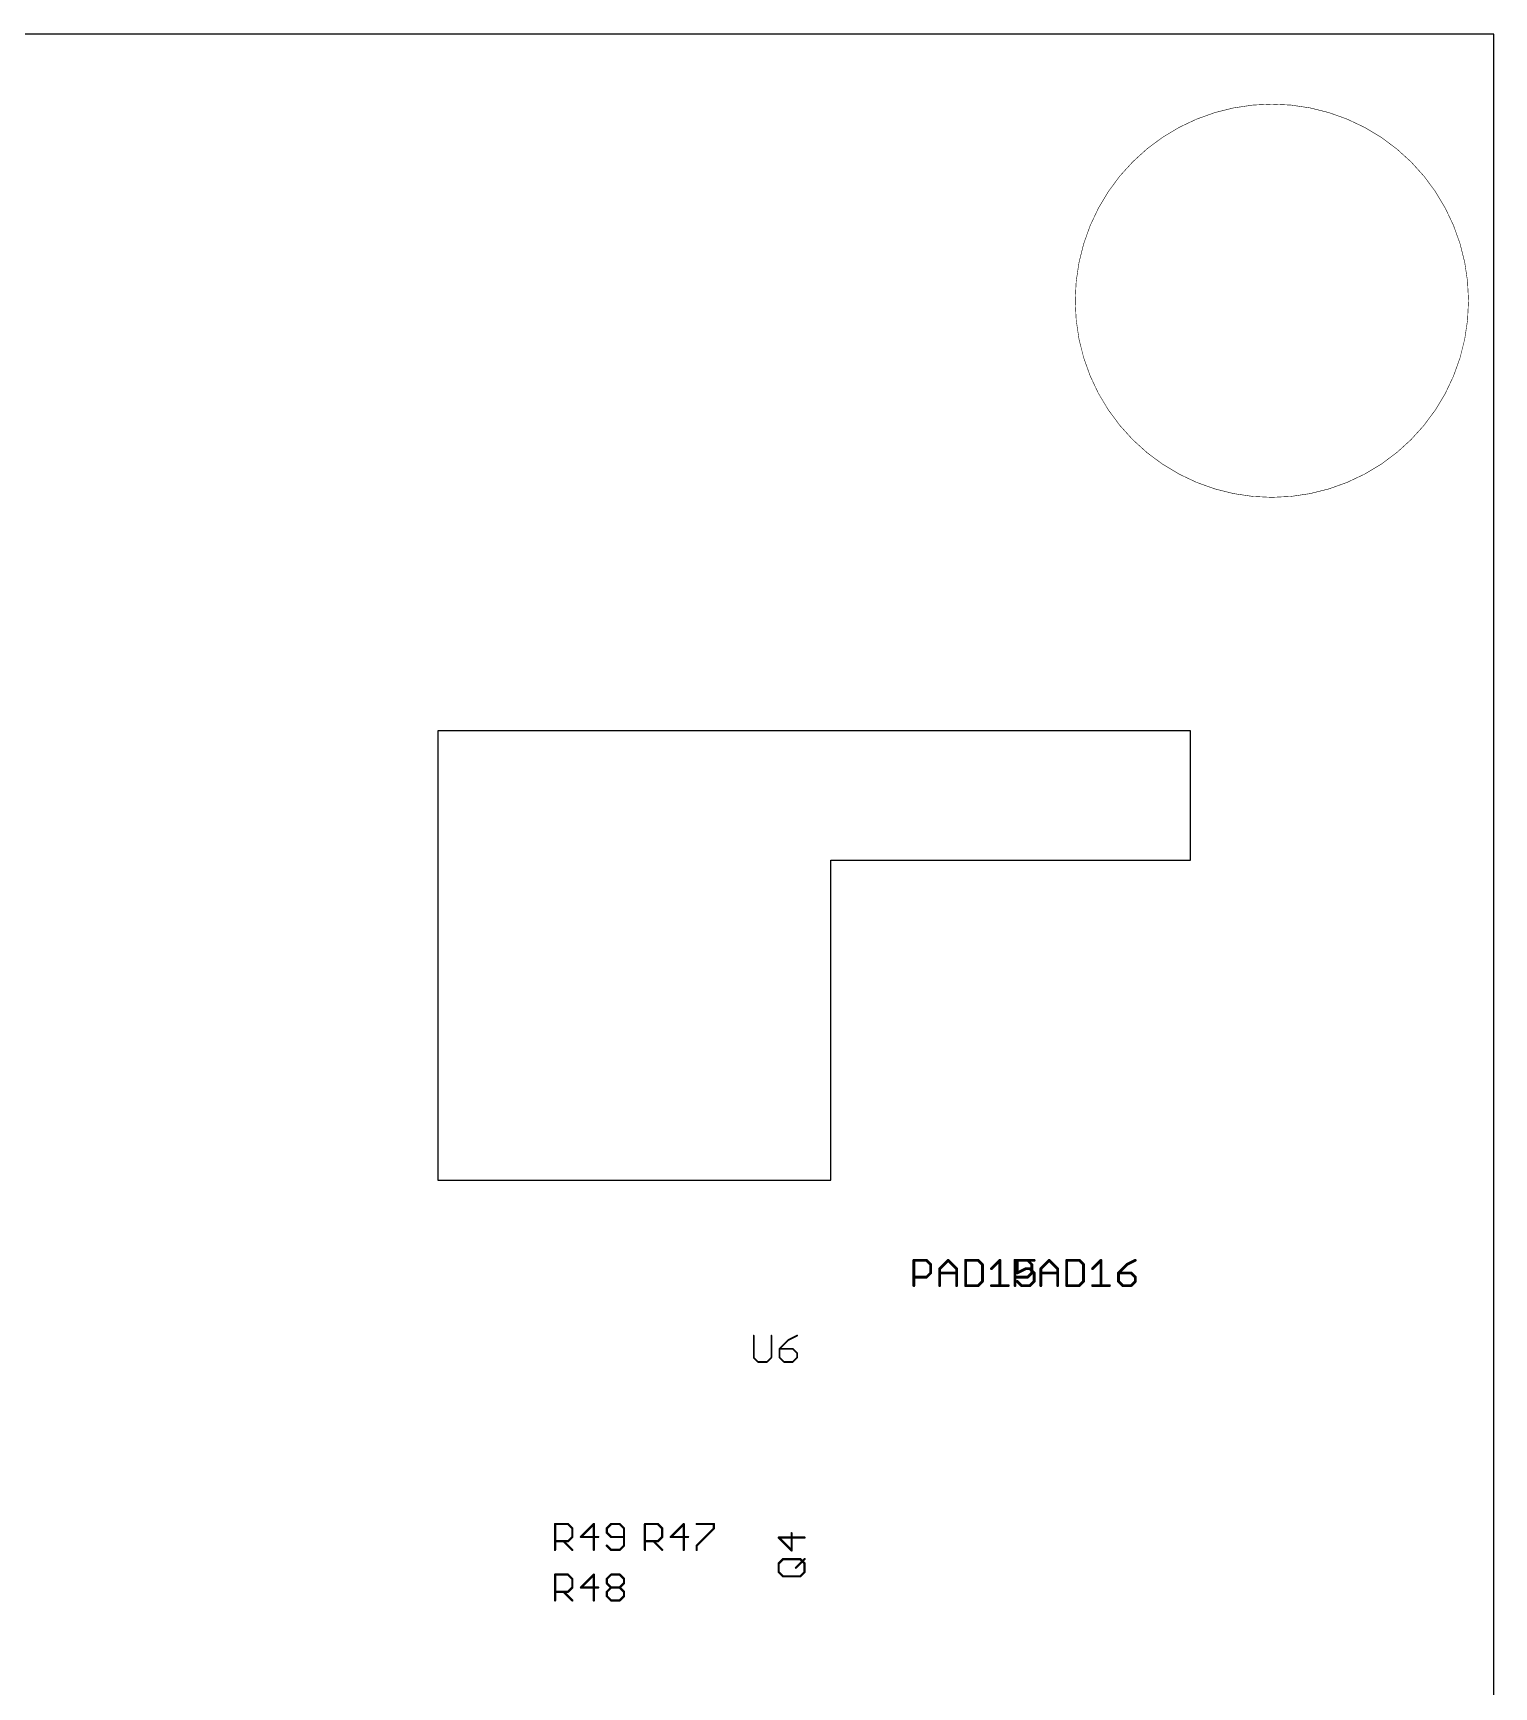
# Model space of a CAD drawing. Extents: x 0 to 11.2, y 0 to 11.2.
# Drawn here: x 8.61 to 11.21, y 8.268 to 11.212 of the extents above; entities that cross this region are included whole.
import ezdxf

# ---------------------------------------------------------------- set-up
doc = ezdxf.new("R2010")
doc.units = 0
doc.layers.add('20', color=53, linetype='CONTINUOUS')
doc.layers.add('25', color=253, linetype='CONTINUOUS')

msp = doc.modelspace()

# ---------------------------------------------------------------- linework, layer by layer
at = {"layer": '20'}
for p, q in [((8.847519, 11.21), (7.479865, 11.212234)), ((11.21, 11.21), (8.84, 11.21)), ((11.21, 0), (11.21, 11.21)), ((9.33, 9.97), (9.33, 9.17)), ((10.67, 9.97), (9.33, 9.97)), ((10.67, 9.74), (10.67, 9.97)), ((10.03, 9.17), (10.03, 9.74)), ((10.03, 9.74), (10.67, 9.74)), ((9.33, 9.17), (10.03, 9.17))]:
    msp.add_line(p, q, dxfattribs=at)
at = {"layer": '20', "const_width": 0.000984}
msp.add_lwpolyline([(10.81477, 10.385719, 1), (10.81477, 11.085708, 1), (10.81477, 10.385719)], format="xyb", dxfattribs=at)
at = {"layer": '25'}
for points, const_width in [([(10.1775, 8.9825), (10.1775, 9.027538)], 0.005), ([(10.1775, 9.027538), (10.200019, 9.027538)], 0.005), ([(10.200019, 9.027538), (10.207526, 9.020032)], 0.005), ([(10.207526, 9.020032), (10.207526, 9.005019)], 0.005), ([(10.223539, 9.012526), (10.238552, 9.027538)], 0.005), ([(10.223539, 8.9825), (10.223539, 9.012526)], 0.005), ([(10.238552, 9.027538), (10.253565, 9.012526)], 0.005), ([(10.253565, 9.012526), (10.253565, 8.9825)], 0.005), ([(10.269578, 9.027538), (10.269578, 8.9825)], 0.005), ([(10.292098, 9.027538), (10.269578, 9.027538)], 0.005), ([(10.299604, 9.020032), (10.292098, 9.027538)], 0.005), ([(10.299604, 8.990006), (10.299604, 9.020032)], 0.005), ([(10.315618, 9.012526), (10.330631, 9.027538)], 0.005), ([(10.330631, 9.027538), (10.330631, 8.9825)], 0.005), ([(10.3575, 8.9825), (10.3575, 9.027538)], 0.005), ([(10.3575, 9.027538), (10.380019, 9.027538)], 0.005), ([(10.391683, 9.027538), (10.361657, 9.027538)], 0.005), ([(10.361657, 9.027538), (10.361657, 9.005019)], 0.005), ([(10.361657, 9.005019), (10.37667, 9.012526)], 0.005), ([(10.37667, 9.012526), (10.384176, 9.012526)], 0.005), ([(10.380019, 9.027538), (10.387526, 9.020032)], 0.005), ([(10.384176, 9.012526), (10.391683, 9.005019)], 0.005), ([(10.387526, 9.020032), (10.387526, 9.005019)], 0.005), ([(10.403539, 9.012526), (10.418552, 9.027538)], 0.005), ([(10.403539, 8.9825), (10.403539, 9.012526)], 0.005), ([(10.418552, 9.027538), (10.433565, 9.012526)], 0.005), ([(10.433565, 9.012526), (10.433565, 8.9825)], 0.005), ([(10.449578, 9.027538), (10.449578, 8.9825)], 0.005), ([(10.472098, 9.027538), (10.449578, 9.027538)], 0.005), ([(10.479604, 9.020032), (10.472098, 9.027538)], 0.005), ([(10.479604, 8.990006), (10.479604, 9.020032)], 0.005), ([(10.495618, 9.012526), (10.510631, 9.027538)], 0.005), ([(10.510631, 9.027538), (10.510631, 8.9825)], 0.005), ([(10.55667, 9.020032), (10.541657, 9.005019)], 0.005), ([(10.571683, 9.027538), (10.55667, 9.020032)], 0.005), ([(10.200019, 8.997513), (10.1775, 8.997513)], 0.005), ([(10.207526, 9.005019), (10.200019, 8.997513)], 0.005), ([(10.223539, 9.005019), (10.253565, 9.005019)], 0.005), ([(10.269578, 8.9825), (10.292098, 8.9825)], 0.005), ([(10.292098, 8.9825), (10.299604, 8.990006)], 0.005), ([(10.315618, 8.9825), (10.345643, 8.9825)], 0.005), ([(10.380019, 8.997513), (10.3575, 8.997513)], 0.005), ([(10.369163, 8.9825), (10.361657, 8.990006)], 0.005), ([(10.384176, 8.9825), (10.369163, 8.9825)], 0.005), ([(10.387526, 9.005019), (10.380019, 8.997513)], 0.005), ([(10.391683, 8.990006), (10.384176, 8.9825)], 0.005), ([(10.391683, 9.005019), (10.391683, 8.990006)], 0.005), ([(10.403539, 9.005019), (10.433565, 9.005019)], 0.005), ([(10.449578, 8.9825), (10.472098, 8.9825)], 0.005), ([(10.472098, 8.9825), (10.479604, 8.990006)], 0.005), ([(10.495618, 8.9825), (10.525643, 8.9825)], 0.005), ([(10.541657, 9.005019), (10.541657, 8.990006)], 0.005), ([(10.564176, 9.005019), (10.541657, 9.005019)], 0.005), ([(10.541657, 8.990006), (10.549163, 8.9825)], 0.005), ([(10.549163, 8.9825), (10.564176, 8.9825)], 0.005), ([(10.571683, 8.997513), (10.564176, 9.005019)], 0.005), ([(10.564176, 8.9825), (10.571683, 8.990006)], 0.005), ([(10.571683, 8.990006), (10.571683, 8.997513)], 0.005), ([(9.8925, 8.89354), (9.8925, 8.85434)], 0.003), ([(9.92386, 8.85434), (9.92386, 8.89354)], 0.003), ([(9.969899, 8.89354), (9.954219, 8.8857)], 0.003), ([(9.954219, 8.8857), (9.938539, 8.87002)], 0.003), ([(9.938539, 8.87002), (9.938539, 8.85434)], 0.003), ([(9.962059, 8.87002), (9.938539, 8.87002)], 0.003), ([(9.969899, 8.86218), (9.962059, 8.87002)], 0.003), ([(9.969899, 8.85434), (9.969899, 8.86218)], 0.003), ([(9.8925, 8.85434), (9.90034, 8.8465)], 0.003), ([(9.90034, 8.8465), (9.91602, 8.8465)], 0.003), ([(9.91602, 8.8465), (9.92386, 8.85434)], 0.003), ([(9.938539, 8.85434), (9.946379, 8.8465)], 0.003), ([(9.946379, 8.8465), (9.962059, 8.8465)], 0.003), ([(9.962059, 8.8465), (9.969899, 8.85434)], 0.003), ([(9.538882, 8.512), (9.538882, 8.558039)], 0.004), ([(9.538882, 8.558039), (9.561902, 8.558039)], 0.004), ([(9.561902, 8.558039), (9.569575, 8.550366)], 0.004), ([(9.569575, 8.550366), (9.569575, 8.53502)], 0.004), ([(9.607941, 8.558039), (9.584921, 8.53502)], 0.004), ([(9.607941, 8.512), (9.607941, 8.558039)], 0.004), ([(9.638634, 8.558039), (9.630961, 8.550366)], 0.004), ([(9.630961, 8.550366), (9.630961, 8.542693)], 0.004), ([(9.630961, 8.542693), (9.638634, 8.53502)], 0.004), ([(9.65398, 8.558039), (9.638634, 8.558039)], 0.004), ([(9.661653, 8.550366), (9.65398, 8.558039)], 0.004), ([(9.661653, 8.519673), (9.661653, 8.550366)], 0.004), ([(9.698882, 8.512), (9.698882, 8.558039)], 0.004), ([(9.698882, 8.558039), (9.721902, 8.558039)], 0.004), ([(9.721902, 8.558039), (9.729575, 8.550366)], 0.004), ([(9.729575, 8.550366), (9.729575, 8.53502)], 0.004), ([(9.767941, 8.558039), (9.744921, 8.53502)], 0.004), ([(9.767941, 8.512), (9.767941, 8.558039)], 0.004), ([(9.790961, 8.558039), (9.821653, 8.558039)], 0.004), ([(9.821653, 8.550366), (9.790961, 8.519673)], 0.004), ([(9.821653, 8.558039), (9.821653, 8.550366)], 0.004), ([(9.95998, 8.510961), (9.95998, 8.541653)], 0.004), ([(9.561902, 8.527346), (9.538882, 8.527346)], 0.004), ([(9.554228, 8.527346), (9.569575, 8.512)], 0.004), ([(9.569575, 8.53502), (9.561902, 8.527346)], 0.004), ([(9.584921, 8.53502), (9.615614, 8.53502)], 0.004), ([(9.630961, 8.519673), (9.638634, 8.512)], 0.004), ([(9.638634, 8.53502), (9.661653, 8.53502)], 0.004), ([(9.638634, 8.512), (9.65398, 8.512)], 0.004), ([(9.65398, 8.512), (9.661653, 8.519673)], 0.004), ([(9.721902, 8.527346), (9.698882, 8.527346)], 0.004), ([(9.714228, 8.527346), (9.729575, 8.512)], 0.004), ([(9.729575, 8.53502), (9.721902, 8.527346)], 0.004), ([(9.744921, 8.53502), (9.775614, 8.53502)], 0.004), ([(9.790961, 8.519673), (9.790961, 8.512)], 0.004), ([(9.983, 8.53398), (9.936961, 8.53398)], 0.004), ([(9.936961, 8.53398), (9.95998, 8.510961)], 0.004), ([(9.936961, 8.487941), (9.944634, 8.495614)], 0.004), ([(9.936961, 8.472594), (9.936961, 8.487941)], 0.004), ([(9.944634, 8.495614), (9.975327, 8.495614)], 0.004), ([(9.967654, 8.480268), (9.983, 8.495614)], 0.004), ([(9.975327, 8.495614), (9.983, 8.487941)], 0.004), ([(9.983, 8.487941), (9.983, 8.472594)], 0.004), ([(9.538882, 8.422), (9.538882, 8.468039)], 0.004), ([(9.538882, 8.468039), (9.561902, 8.468039)], 0.004), ([(9.561902, 8.468039), (9.569575, 8.460366)], 0.004), ([(9.569575, 8.460366), (9.569575, 8.44502)], 0.004), ([(9.607941, 8.468039), (9.584921, 8.44502)], 0.004), ([(9.607941, 8.422), (9.607941, 8.468039)], 0.004), ([(9.630961, 8.460366), (9.638634, 8.468039)], 0.004), ([(9.630961, 8.452693), (9.630961, 8.460366)], 0.004), ([(9.638634, 8.44502), (9.630961, 8.452693)], 0.004), ([(9.638634, 8.468039), (9.65398, 8.468039)], 0.004), ([(9.65398, 8.468039), (9.661653, 8.460366)], 0.004), ([(9.661653, 8.452693), (9.65398, 8.44502)], 0.004), ([(9.661653, 8.460366), (9.661653, 8.452693)], 0.004), ([(9.944634, 8.464921), (9.936961, 8.472594)], 0.004), ([(9.975327, 8.464921), (9.944634, 8.464921)], 0.004), ([(9.983, 8.472594), (9.975327, 8.464921)], 0.004), ([(9.561902, 8.437346), (9.538882, 8.437346)], 0.004), ([(9.554228, 8.437346), (9.569575, 8.422)], 0.004), ([(9.569575, 8.44502), (9.561902, 8.437346)], 0.004), ([(9.584921, 8.44502), (9.615614, 8.44502)], 0.004), ([(9.630961, 8.437346), (9.638634, 8.44502)], 0.004), ([(9.630961, 8.429673), (9.630961, 8.437346)], 0.004), ([(9.638634, 8.422), (9.630961, 8.429673)], 0.004), ([(9.638634, 8.44502), (9.65398, 8.44502)], 0.004), ([(9.65398, 8.422), (9.638634, 8.422)], 0.004), ([(9.65398, 8.44502), (9.661653, 8.437346)], 0.004), ([(9.661653, 8.429673), (9.65398, 8.422)], 0.004), ([(9.661653, 8.437346), (9.661653, 8.429673)], 0.004)]:
    msp.add_lwpolyline(points, dxfattribs=dict(at, const_width=const_width))
for points, const_width in [([(10.17875, 9.027538, 1), (10.17625, 9.027538)], 0.0025), ([(10.1775, 9.028788, 1), (10.1775, 9.026288)], 0.0025), ([(10.200903, 9.028422, 1), (10.199135, 9.026655)], 0.0025), ([(10.200019, 9.026288, 1), (10.200019, 9.028788)], 0.0025), ([(10.208776, 9.020032, 1), (10.206276, 9.020032)], 0.0025), ([(10.206642, 9.019148, 1), (10.208409, 9.020916)], 0.0025), ([(10.224789, 9.012526, 1), (10.222289, 9.012526)], 0.0025), ([(10.222655, 9.013409, 1), (10.224423, 9.011642)], 0.0025), ([(10.239436, 9.028422, 1), (10.237668, 9.026655)], 0.0025), ([(10.239436, 9.026655, 1), (10.237668, 9.028422)], 0.0025), ([(10.254815, 9.012526, 1), (10.252315, 9.012526)], 0.0025), ([(10.252681, 9.011642, 1), (10.254449, 9.013409)], 0.0025), ([(10.270828, 9.027538, 1), (10.268328, 9.027538)], 0.0025), ([(10.269578, 9.028788, 1), (10.269578, 9.026288)], 0.0025), ([(10.292982, 9.028422, 1), (10.291214, 9.026655)], 0.0025), ([(10.292098, 9.026288, 1), (10.292098, 9.028788)], 0.0025), ([(10.300854, 9.020032, 1), (10.298354, 9.020032)], 0.0025), ([(10.29872, 9.019148, 1), (10.300488, 9.020916)], 0.0025), ([(10.314734, 9.013409, 1), (10.316502, 9.011642)], 0.0025), ([(10.331881, 9.027538, 1), (10.329381, 9.027538)], 0.0025), ([(10.331514, 9.026655, 1), (10.329747, 9.028422)], 0.0025), ([(10.35875, 9.027538, 1), (10.35625, 9.027538)], 0.0025), ([(10.3575, 9.028788, 1), (10.3575, 9.026288)], 0.0025), ([(10.361657, 9.028788, 1), (10.361657, 9.026288)], 0.0025), ([(10.362907, 9.027538, 1), (10.360407, 9.027538)], 0.0025), ([(10.37667, 9.013776, 1), (10.37667, 9.011276)], 0.0025), ([(10.377229, 9.011408, 1), (10.376111, 9.013644)], 0.0025), ([(10.380903, 9.028422, 1), (10.379135, 9.026655)], 0.0025), ([(10.380019, 9.026288, 1), (10.380019, 9.028788)], 0.0025), ([(10.38506, 9.013409, 1), (10.383292, 9.011642)], 0.0025), ([(10.384176, 9.011276, 1), (10.384176, 9.013776)], 0.0025), ([(10.388776, 9.020032, 1), (10.386276, 9.020032)], 0.0025), ([(10.386642, 9.019148, 1), (10.388409, 9.020916)], 0.0025), ([(10.391683, 9.026288, 1), (10.391683, 9.028788)], 0.0025), ([(10.404789, 9.012526, 1), (10.402289, 9.012526)], 0.0025), ([(10.402655, 9.013409, 1), (10.404423, 9.011642)], 0.0025), ([(10.419436, 9.028422, 1), (10.417668, 9.026655)], 0.0025), ([(10.419436, 9.026655, 1), (10.417668, 9.028422)], 0.0025), ([(10.434815, 9.012526, 1), (10.432315, 9.012526)], 0.0025), ([(10.432681, 9.011642, 1), (10.434449, 9.013409)], 0.0025), ([(10.450828, 9.027538, 1), (10.448328, 9.027538)], 0.0025), ([(10.449578, 9.028788, 1), (10.449578, 9.026288)], 0.0025), ([(10.472982, 9.028422, 1), (10.471214, 9.026655)], 0.0025), ([(10.472098, 9.026288, 1), (10.472098, 9.028788)], 0.0025), ([(10.480854, 9.020032, 1), (10.478354, 9.020032)], 0.0025), ([(10.47872, 9.019148, 1), (10.480488, 9.020916)], 0.0025), ([(10.494734, 9.013409, 1), (10.496502, 9.011642)], 0.0025), ([(10.511881, 9.027538, 1), (10.509381, 9.027538)], 0.0025), ([(10.511514, 9.026655, 1), (10.509747, 9.028422)], 0.0025), ([(10.556111, 9.02115, 1), (10.557229, 9.018914)], 0.0025), ([(10.557554, 9.019148, 1), (10.555786, 9.020916)], 0.0025), ([(10.572242, 9.02642, 1), (10.571124, 9.028656)], 0.0025), ([(10.1775, 8.998763, 1), (10.1775, 8.996263)], 0.0025), ([(10.17625, 8.9825, 1), (10.17875, 8.9825)], 0.0025), ([(10.199135, 8.998397, 1), (10.200903, 8.996629)], 0.0025), ([(10.200019, 8.996263, 1), (10.200019, 8.998763)], 0.0025), ([(10.206276, 9.005019, 1), (10.208776, 9.005019)], 0.0025), ([(10.208409, 9.004135, 1), (10.206642, 9.005903)], 0.0025), ([(10.223539, 9.006269, 1), (10.223539, 9.003769)], 0.0025), ([(10.222289, 8.9825, 1), (10.224789, 8.9825)], 0.0025), ([(10.252315, 8.9825, 1), (10.254815, 8.9825)], 0.0025), ([(10.253565, 9.003769, 1), (10.253565, 9.006269)], 0.0025), ([(10.269578, 8.98375, 1), (10.269578, 8.98125)], 0.0025), ([(10.268328, 8.9825, 1), (10.270828, 8.9825)], 0.0025), ([(10.291214, 8.983384, 1), (10.292982, 8.981616)], 0.0025), ([(10.292098, 8.98125, 1), (10.292098, 8.98375)], 0.0025), ([(10.298354, 8.990006, 1), (10.300854, 8.990006)], 0.0025), ([(10.300488, 8.989123, 1), (10.29872, 8.99089)], 0.0025), ([(10.315618, 8.98375, 1), (10.315618, 8.98125)], 0.0025), ([(10.329381, 8.9825, 1), (10.331881, 8.9825)], 0.0025), ([(10.345643, 8.98125, 1), (10.345643, 8.98375)], 0.0025), ([(10.3575, 8.998763, 1), (10.3575, 8.996263)], 0.0025), ([(10.35625, 8.9825, 1), (10.35875, 8.9825)], 0.0025), ([(10.361098, 9.006137, 1), (10.362216, 9.003901)], 0.0025), ([(10.360407, 9.005019, 1), (10.362907, 9.005019)], 0.0025), ([(10.362541, 8.99089, 1), (10.360773, 8.989123)], 0.0025), ([(10.369163, 8.98375, 1), (10.369163, 8.98125)], 0.0025), ([(10.36828, 8.981616, 1), (10.370047, 8.983384)], 0.0025), ([(10.379135, 8.998397, 1), (10.380903, 8.996629)], 0.0025), ([(10.380019, 8.996263, 1), (10.380019, 8.998763)], 0.0025), ([(10.383292, 8.983384, 1), (10.38506, 8.981616)], 0.0025), ([(10.384176, 8.98125, 1), (10.384176, 8.98375)], 0.0025), ([(10.386276, 9.005019, 1), (10.388776, 9.005019)], 0.0025), ([(10.388409, 9.004135, 1), (10.386642, 9.005903)], 0.0025), ([(10.392933, 9.005019, 1), (10.390433, 9.005019)], 0.0025), ([(10.390433, 8.990006, 1), (10.392933, 8.990006)], 0.0025), ([(10.390799, 9.004135, 1), (10.392566, 9.005903)], 0.0025), ([(10.392566, 8.989123, 1), (10.390799, 8.99089)], 0.0025), ([(10.403539, 9.006269, 1), (10.403539, 9.003769)], 0.0025), ([(10.402289, 8.9825, 1), (10.404789, 8.9825)], 0.0025), ([(10.432315, 8.9825, 1), (10.434815, 8.9825)], 0.0025), ([(10.433565, 9.003769, 1), (10.433565, 9.006269)], 0.0025), ([(10.449578, 8.98375, 1), (10.449578, 8.98125)], 0.0025), ([(10.448328, 8.9825, 1), (10.450828, 8.9825)], 0.0025), ([(10.471214, 8.983384, 1), (10.472982, 8.981616)], 0.0025), ([(10.472098, 8.98125, 1), (10.472098, 8.98375)], 0.0025), ([(10.478354, 8.990006, 1), (10.480854, 8.990006)], 0.0025), ([(10.480488, 8.989123, 1), (10.47872, 8.99089)], 0.0025), ([(10.495618, 8.98375, 1), (10.495618, 8.98125)], 0.0025), ([(10.509381, 8.9825, 1), (10.511881, 8.9825)], 0.0025), ([(10.525643, 8.98125, 1), (10.525643, 8.98375)], 0.0025), ([(10.542907, 9.005019, 1), (10.540407, 9.005019)], 0.0025), ([(10.541657, 9.006269, 1), (10.541657, 9.003769)], 0.0025), ([(10.540773, 9.005903, 1), (10.542541, 9.004135)], 0.0025), ([(10.542541, 8.99089, 1), (10.540773, 8.989123)], 0.0025), ([(10.540407, 8.990006, 1), (10.542907, 8.990006)], 0.0025), ([(10.549163, 8.98375, 1), (10.549163, 8.98125)], 0.0025), ([(10.54828, 8.981616, 1), (10.550047, 8.983384)], 0.0025), ([(10.56506, 9.005903, 1), (10.563292, 9.004135)], 0.0025), ([(10.563292, 8.983384, 1), (10.56506, 8.981616)], 0.0025), ([(10.564176, 9.003769, 1), (10.564176, 9.006269)], 0.0025), ([(10.564176, 8.98125, 1), (10.564176, 8.98375)], 0.0025), ([(10.572933, 8.997513, 1), (10.570433, 8.997513)], 0.0025), ([(10.570433, 8.990006, 1), (10.572933, 8.990006)], 0.0025), ([(10.570799, 8.996629, 1), (10.572566, 8.998397)], 0.0025), ([(10.572566, 8.989123, 1), (10.570799, 8.99089)], 0.0025), ([(9.89325, 8.89354, 1), (9.89175, 8.89354)], 0.0015), ([(9.92461, 8.89354, 1), (9.92311, 8.89354)], 0.0015), ([(9.970235, 8.892869, 1), (9.969564, 8.894211)], 0.0015), ([(9.939289, 8.87002, 1), (9.937789, 8.87002)], 0.0015), ([(9.938539, 8.87077, 1), (9.938539, 8.86927)], 0.0015), ([(9.938009, 8.87055, 1), (9.93907, 8.86949)], 0.0015), ([(9.953884, 8.886371, 1), (9.954555, 8.885029)], 0.0015), ([(9.95475, 8.88517, 1), (9.953689, 8.88623)], 0.0015), ([(9.96259, 8.87055, 1), (9.961529, 8.86949)], 0.0015), ([(9.962059, 8.86927, 1), (9.962059, 8.87077)], 0.0015), ([(9.970649, 8.86218, 1), (9.969149, 8.86218)], 0.0015), ([(9.969369, 8.86165, 1), (9.97043, 8.86271)], 0.0015), ([(9.89303, 8.85487, 1), (9.89197, 8.85381)], 0.0015), ([(9.89175, 8.85434, 1), (9.89325, 8.85434)], 0.0015), ([(9.90034, 8.84725, 1), (9.90034, 8.84575)], 0.0015), ([(9.89981, 8.84597, 1), (9.90087, 8.84703)], 0.0015), ([(9.91549, 8.84703, 1), (9.91655, 8.84597)], 0.0015), ([(9.91602, 8.84575, 1), (9.91602, 8.84725)], 0.0015), ([(9.92311, 8.85434, 1), (9.92461, 8.85434)], 0.0015), ([(9.92439, 8.85381, 1), (9.92333, 8.85487)], 0.0015), ([(9.937789, 8.85434, 1), (9.939289, 8.85434)], 0.0015), ([(9.93907, 8.85487, 1), (9.938009, 8.85381)], 0.0015), ([(9.946379, 8.84725, 1), (9.946379, 8.84575)], 0.0015), ([(9.945849, 8.84597, 1), (9.94691, 8.84703)], 0.0015), ([(9.961529, 8.84703, 1), (9.96259, 8.84597)], 0.0015), ([(9.962059, 8.84575, 1), (9.962059, 8.84725)], 0.0015), ([(9.969149, 8.85434, 1), (9.970649, 8.85434)], 0.0015), ([(9.97043, 8.85381, 1), (9.969369, 8.85487)], 0.0015), ([(9.539882, 8.558039, 1), (9.537882, 8.558039)], 0.002), ([(9.538882, 8.559039, 1), (9.538882, 8.557039)], 0.002), ([(9.562609, 8.558746, 1), (9.561194, 8.557332)], 0.002), ([(9.561902, 8.557039, 1), (9.561902, 8.559039)], 0.002), ([(9.570575, 8.550366, 1), (9.568575, 8.550366)], 0.002), ([(9.568868, 8.549659, 1), (9.570282, 8.551073)], 0.002), ([(9.608941, 8.558039, 1), (9.606941, 8.558039)], 0.002), ([(9.608648, 8.557332, 1), (9.607234, 8.558746)], 0.002), ([(9.630253, 8.551073, 1), (9.631668, 8.549659)], 0.002), ([(9.631668, 8.5434, 1), (9.630253, 8.541986)], 0.002), ([(9.631961, 8.550366, 1), (9.629961, 8.550366)], 0.002), ([(9.629961, 8.542693, 1), (9.631961, 8.542693)], 0.002), ([(9.638634, 8.559039, 1), (9.638634, 8.557039)], 0.002), ([(9.639341, 8.557332, 1), (9.637926, 8.558746)], 0.002), ([(9.654687, 8.558746, 1), (9.653273, 8.557332)], 0.002), ([(9.65398, 8.557039, 1), (9.65398, 8.559039)], 0.002), ([(9.662653, 8.550366, 1), (9.660653, 8.550366)], 0.002), ([(9.660946, 8.549659, 1), (9.66236, 8.551073)], 0.002), ([(9.699882, 8.558039, 1), (9.697882, 8.558039)], 0.002), ([(9.698882, 8.559039, 1), (9.698882, 8.557039)], 0.002), ([(9.722609, 8.558746, 1), (9.721194, 8.557332)], 0.002), ([(9.721902, 8.557039, 1), (9.721902, 8.559039)], 0.002), ([(9.730575, 8.550366, 1), (9.728575, 8.550366)], 0.002), ([(9.728868, 8.549659, 1), (9.730282, 8.551073)], 0.002), ([(9.768941, 8.558039, 1), (9.766941, 8.558039)], 0.002), ([(9.768648, 8.557332, 1), (9.767234, 8.558746)], 0.002), ([(9.790961, 8.559039, 1), (9.790961, 8.557039)], 0.002), ([(9.822653, 8.558039, 1), (9.820653, 8.558039)], 0.002), ([(9.820653, 8.550366, 1), (9.822653, 8.550366)], 0.002), ([(9.82236, 8.549659, 1), (9.820946, 8.551073)], 0.002), ([(9.821653, 8.557039, 1), (9.821653, 8.559039)], 0.002), ([(9.96098, 8.541653, 1), (9.95898, 8.541653)], 0.002), ([(9.538882, 8.528346, 1), (9.538882, 8.526346)], 0.002), ([(9.537882, 8.512, 1), (9.539882, 8.512)], 0.002), ([(9.554935, 8.528053, 1), (9.553521, 8.526639)], 0.002), ([(9.561194, 8.528053, 1), (9.562609, 8.526639)], 0.002), ([(9.561902, 8.526346, 1), (9.561902, 8.528346)], 0.002), ([(9.568575, 8.53502, 1), (9.570575, 8.53502)], 0.002), ([(9.570282, 8.534312, 1), (9.568868, 8.535727)], 0.002), ([(9.568868, 8.511293, 1), (9.570282, 8.512707)], 0.002), ([(9.584921, 8.53602, 1), (9.584921, 8.53402)], 0.002), ([(9.584214, 8.535727, 1), (9.585628, 8.534312)], 0.002), ([(9.606941, 8.512, 1), (9.608941, 8.512)], 0.002), ([(9.615614, 8.53402, 1), (9.615614, 8.53602)], 0.002), ([(9.631668, 8.52038, 1), (9.630253, 8.518966)], 0.002), ([(9.638634, 8.53602, 1), (9.638634, 8.53402)], 0.002), ([(9.638634, 8.513, 1), (9.638634, 8.511)], 0.002), ([(9.637926, 8.534312, 1), (9.639341, 8.535727)], 0.002), ([(9.637927, 8.511293, 1), (9.639341, 8.512707)], 0.002), ([(9.653273, 8.512707, 1), (9.654687, 8.511293)], 0.002), ([(9.65398, 8.511, 1), (9.65398, 8.513)], 0.002), ([(9.660653, 8.519673, 1), (9.662653, 8.519673)], 0.002), ([(9.66236, 8.518966, 1), (9.660946, 8.52038)], 0.002), ([(9.661653, 8.53402, 1), (9.661653, 8.53602)], 0.002), ([(9.698882, 8.528346, 1), (9.698882, 8.526346)], 0.002), ([(9.697882, 8.512, 1), (9.699882, 8.512)], 0.002), ([(9.714935, 8.528053, 1), (9.713521, 8.526639)], 0.002), ([(9.721194, 8.528053, 1), (9.722609, 8.526639)], 0.002), ([(9.721902, 8.526346, 1), (9.721902, 8.528346)], 0.002), ([(9.728575, 8.53502, 1), (9.730575, 8.53502)], 0.002), ([(9.730282, 8.534312, 1), (9.728868, 8.535727)], 0.002), ([(9.728868, 8.511293, 1), (9.730282, 8.512707)], 0.002), ([(9.744921, 8.53602, 1), (9.744921, 8.53402)], 0.002), ([(9.744214, 8.535727, 1), (9.745628, 8.534312)], 0.002), ([(9.766941, 8.512, 1), (9.768941, 8.512)], 0.002), ([(9.775614, 8.53402, 1), (9.775614, 8.53602)], 0.002), ([(9.790253, 8.52038, 1), (9.791668, 8.518966)], 0.002), ([(9.791961, 8.519673, 1), (9.789961, 8.519673)], 0.002), ([(9.789961, 8.512, 1), (9.791961, 8.512)], 0.002), ([(9.936961, 8.53498, 1), (9.936961, 8.53298)], 0.002), ([(9.937668, 8.534687, 1), (9.936254, 8.533273)], 0.002), ([(9.95898, 8.510961, 1), (9.96098, 8.510961)], 0.002), ([(9.959273, 8.510254, 1), (9.960688, 8.511668)], 0.002), ([(9.983, 8.53298, 1), (9.983, 8.53498)], 0.002), ([(9.937961, 8.487941, 1), (9.935961, 8.487941)], 0.002), ([(9.936254, 8.488648, 1), (9.937668, 8.487234)], 0.002), ([(9.944634, 8.496614, 1), (9.944634, 8.494614)], 0.002), ([(9.945341, 8.494907, 1), (9.943927, 8.496321)], 0.002), ([(9.966947, 8.480975, 1), (9.968361, 8.479561)], 0.002), ([(9.976034, 8.496321, 1), (9.97462, 8.494907)], 0.002), ([(9.975327, 8.494614, 1), (9.975327, 8.496614)], 0.002), ([(9.984, 8.487941, 1), (9.982, 8.487941)], 0.002), ([(9.983707, 8.494907, 1), (9.982293, 8.496321)], 0.002), ([(9.982293, 8.487234, 1), (9.983707, 8.488648)], 0.002), ([(9.539882, 8.468039, 1), (9.537882, 8.468039)], 0.002), ([(9.538882, 8.469039, 1), (9.538882, 8.467039)], 0.002), ([(9.562609, 8.468746, 1), (9.561194, 8.467332)], 0.002), ([(9.561902, 8.467039, 1), (9.561902, 8.469039)], 0.002), ([(9.570575, 8.460366, 1), (9.568575, 8.460366)], 0.002), ([(9.568868, 8.459659, 1), (9.570282, 8.461073)], 0.002), ([(9.608941, 8.468039, 1), (9.606941, 8.468039)], 0.002), ([(9.608648, 8.467332, 1), (9.607234, 8.468746)], 0.002), ([(9.630253, 8.461073, 1), (9.631668, 8.459659)], 0.002), ([(9.631668, 8.4534, 1), (9.630253, 8.451986)], 0.002), ([(9.631961, 8.460366, 1), (9.629961, 8.460366)], 0.002), ([(9.629961, 8.452693, 1), (9.631961, 8.452693)], 0.002), ([(9.638634, 8.469039, 1), (9.638634, 8.467039)], 0.002), ([(9.639341, 8.467332, 1), (9.637926, 8.468746)], 0.002), ([(9.654687, 8.468746, 1), (9.653273, 8.467332)], 0.002), ([(9.65398, 8.467039, 1), (9.65398, 8.469039)], 0.002), ([(9.662653, 8.460366, 1), (9.660653, 8.460366)], 0.002), ([(9.660653, 8.452693, 1), (9.662653, 8.452693)], 0.002), ([(9.660946, 8.459659, 1), (9.66236, 8.461073)], 0.002), ([(9.66236, 8.451986, 1), (9.660946, 8.4534)], 0.002), ([(9.937668, 8.473302, 1), (9.936254, 8.471887)], 0.002), ([(9.935961, 8.472594, 1), (9.937961, 8.472594)], 0.002), ([(9.944634, 8.465921, 1), (9.944634, 8.463921)], 0.002), ([(9.943927, 8.464214, 1), (9.945341, 8.465628)], 0.002), ([(9.97462, 8.465628, 1), (9.976034, 8.464214)], 0.002), ([(9.975327, 8.463921, 1), (9.975327, 8.465921)], 0.002), ([(9.982, 8.472594, 1), (9.984, 8.472594)], 0.002), ([(9.983707, 8.471887, 1), (9.982293, 8.473302)], 0.002), ([(9.538882, 8.438346, 1), (9.538882, 8.436346)], 0.002), ([(9.537882, 8.422, 1), (9.539882, 8.422)], 0.002), ([(9.554935, 8.438053, 1), (9.553521, 8.436639)], 0.002), ([(9.561194, 8.438053, 1), (9.562609, 8.436639)], 0.002), ([(9.561902, 8.436346, 1), (9.561902, 8.438346)], 0.002), ([(9.568575, 8.44502, 1), (9.570575, 8.44502)], 0.002), ([(9.570282, 8.444312, 1), (9.568868, 8.445727)], 0.002), ([(9.568868, 8.421293, 1), (9.570282, 8.422707)], 0.002), ([(9.584921, 8.44602, 1), (9.584921, 8.44402)], 0.002), ([(9.584214, 8.445727, 1), (9.585628, 8.444312)], 0.002), ([(9.606941, 8.422, 1), (9.608941, 8.422)], 0.002), ([(9.615614, 8.44402, 1), (9.615614, 8.44602)], 0.002), ([(9.630253, 8.438053, 1), (9.631668, 8.436639)], 0.002), ([(9.631668, 8.43038, 1), (9.630253, 8.428966)], 0.002), ([(9.631961, 8.437346, 1), (9.629961, 8.437346)], 0.002), ([(9.629961, 8.429673, 1), (9.631961, 8.429673)], 0.002), ([(9.638634, 8.44602, 1), (9.638634, 8.44402)], 0.002), ([(9.638634, 8.423, 1), (9.638634, 8.421)], 0.002), ([(9.639341, 8.444312, 1), (9.637926, 8.445727)], 0.002), ([(9.637926, 8.444312, 1), (9.639341, 8.445727)], 0.002), ([(9.637927, 8.421293, 1), (9.639341, 8.422707)], 0.002), ([(9.654687, 8.445727, 1), (9.653273, 8.444312)], 0.002), ([(9.653273, 8.445727, 1), (9.654687, 8.444312)], 0.002), ([(9.653273, 8.422707, 1), (9.654687, 8.421293)], 0.002), ([(9.65398, 8.44402, 1), (9.65398, 8.44602)], 0.002), ([(9.65398, 8.421, 1), (9.65398, 8.423)], 0.002), ([(9.662653, 8.437346, 1), (9.660653, 8.437346)], 0.002), ([(9.660653, 8.429673, 1), (9.662653, 8.429673)], 0.002), ([(9.660946, 8.436639, 1), (9.66236, 8.438053)], 0.002), ([(9.66236, 8.428966, 1), (9.660946, 8.43038)], 0.002)]:
    msp.add_lwpolyline(points, format="xyb", dxfattribs=dict(at, const_width=const_width))

doc.saveas('drawing.dxf')
